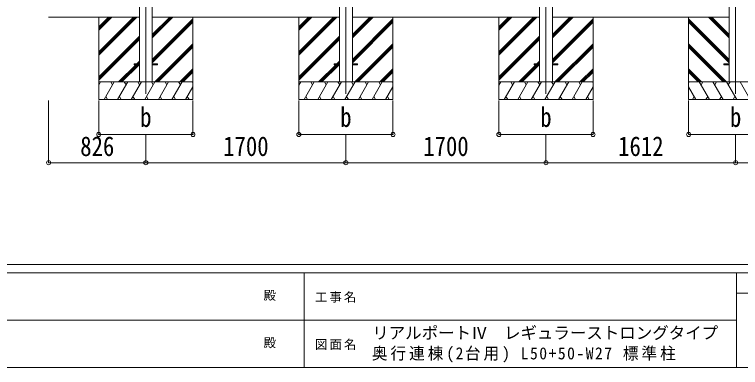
# Model space of a CAD drawing. Units: millimetres at full size, sheet at 1:35. Extents: x -9783 to 9892, y -6828 to 6752.
# Drawn here: x -2931 to 3238, y -6828 to -3830 of the extents above; entities that cross this region are included whole.
import ezdxf
from ezdxf.enums import TextEntityAlignment as Align

# ---------------------------------------------------------------- set-up
doc = ezdxf.new("R2010")
doc.units = ezdxf.units.MM
doc.header["$LTSCALE"] = 35
doc.header["$PDMODE"] = 32
doc.header["$PDSIZE"] = 35
for name, color, linetype, lineweight in [('0-0_0', 7, 'Continuous', 9), ('0-1_本体', 4, 'Continuous', 9), ('0-2_部品', 7, 'Continuous', 9), ('0-8_PARTS2', 2, 'Continuous', 9), ('0-A_寸法', 6, 'Continuous', 9), ('F-0_240', 7, 'Continuous', 9)]:
    doc.layers.add(name, color=color, linetype=linetype, lineweight=lineweight)
doc.styles.add('ＭＳ ゴシック', font='')
doc.styles.get('ＭＳ ゴシック').set_extended_font_data('MS Gothic')

msp = doc.modelspace()

# ---------------------------------------------------------------- linework, layer by layer
at = {"layer": '0-0_0'}
for p, q in [((-2640.78, -3852.78), (-1869.78, -3852.78)), ((-2214.78, -3852.78), (-2214.78, -4552.78)), ((-2214.78, -4146.96), (-1920.6, -3852.78)), ((-2214.78, -4161.1), (-1906.46, -3852.78)), ((-2214.78, -4175.24), (-1892.32, -3852.78)), ((-2214.78, -3963.11), (-2104.45, -3852.78)), ((-2214.78, -3948.97), (-2118.59, -3852.78)), ((-2214.78, -3934.83), (-2132.74, -3852.78)), ((-1759.78, -3852.78), (-169.78, -3852.78)), ((-1759.78, -4028.61), (-1583.95, -3852.78)), ((-1759.78, -4014.47), (-1598.09, -3852.78)), ((-1759.78, -4000.33), (-1612.24, -3852.78)), ((-1759.78, -4212.46), (-1414.78, -3867.46)), ((-1759.78, -4226.6), (-1414.78, -3881.6)), ((-1414.78, -3852.78), (-1414.78, -4552.78)), ((-514.78, -3852.78), (-514.78, -4552.78)), ((-514.78, -4146.96), (-220.6, -3852.78)), ((-514.78, -4161.1), (-206.46, -3852.78)), ((-514.78, -4175.24), (-192.32, -3852.78)), ((-514.78, -3963.11), (-404.45, -3852.78)), ((-514.78, -3948.97), (-418.59, -3852.78)), ((-514.78, -3934.83), (-432.74, -3852.78)), ((-59.78, -3852.78), (1530.22, -3852.78)), ((-59.78, -4028.61), (116.05, -3852.78)), ((-59.78, -4014.47), (101.91, -3852.78)), ((-59.78, -4000.33), (87.76, -3852.78)), ((-59.78, -4212.46), (285.22, -3867.46)), ((-59.78, -4226.6), (285.22, -3881.6)), ((285.22, -3852.78), (285.22, -4552.78)), ((1185.22, -3852.78), (1185.22, -4552.78)), ((1185.22, -4146.96), (1479.4, -3852.78)), ((1185.22, -4161.1), (1493.54, -3852.78)), ((1185.22, -4175.24), (1507.68, -3852.78)), ((1185.22, -3963.11), (1295.55, -3852.78)), ((1185.22, -3948.97), (1281.41, -3852.78)), ((1185.22, -3934.83), (1267.26, -3852.78)), ((1640.22, -3852.78), (2411.22, -3852.78)), ((1640.22, -4028.61), (1816.05, -3852.78)), ((1640.22, -4014.47), (1801.91, -3852.78)), ((1640.22, -4000.33), (1787.76, -3852.78)), ((1640.22, -4212.46), (1985.22, -3867.46)), ((1640.22, -4226.6), (1985.22, -3881.6)), ((1985.22, -3852.78), (1985.22, -4552.78)), ((3142.22, -3852.78), (2371.22, -3852.78)), ((2797.22, -3852.78), (2797.22, -4552.78)), ((3142.22, -4212.46), (2797.22, -3867.46)), ((3142.22, -4226.6), (2797.22, -3881.6)), ((3142.22, -4028.61), (2966.38, -3852.78)), ((3142.22, -4014.47), (2980.53, -3852.78)), ((3142.22, -4000.33), (2994.67, -3852.78)), ((-1759.78, -4240.74), (-1414.78, -3895.75)), ((-59.78, -4240.74), (285.22, -3895.75)), ((1640.22, -4240.74), (1985.22, -3895.75)), ((3142.22, -4240.74), (2797.22, -3895.75)), ((-2214.78, -4359.09), (-1869.78, -4014.09)), ((-2214.78, -4373.23), (-1869.78, -4028.23)), ((-2214.78, -4387.38), (-1869.78, -4042.38)), ((-514.78, -4359.09), (-169.78, -4014.09)), ((-514.78, -4373.23), (-169.78, -4028.23)), ((-514.78, -4387.38), (-169.78, -4042.38)), ((1185.22, -4359.09), (1530.22, -4014.09)), ((1185.22, -4373.23), (1530.22, -4028.23)), ((1185.22, -4387.38), (1530.22, -4042.38)), ((-1737.98, -4402.78), (-1414.78, -4079.59)), ((-1723.83, -4402.78), (-1414.78, -4093.73)), ((-1709.69, -4402.78), (-1414.78, -4107.88)), ((-37.98, -4402.78), (285.22, -4079.59)), ((-23.83, -4402.78), (285.22, -4093.73)), ((-9.69, -4402.78), (285.22, -4107.88)), ((1662.02, -4402.78), (1985.22, -4079.59)), ((1676.17, -4402.78), (1985.22, -4093.73)), ((1690.31, -4402.78), (1985.22, -4107.88)), ((3120.41, -4402.78), (2797.22, -4079.59)), ((3106.27, -4402.78), (2797.22, -4093.73)), ((3092.12, -4402.78), (2797.22, -4107.88)), ((-1891.84, -4248.28), (-1869.78, -4226.22)), ((-1877.7, -4248.28), (-1869.78, -4240.37)), ((-191.84, -4248.28), (-169.78, -4226.22)), ((-177.7, -4248.28), (-169.78, -4240.37)), ((1508.16, -4248.28), (1530.22, -4226.22)), ((1522.3, -4248.28), (1530.22, -4240.37)), ((-2046.34, -4402.78), (-1900.84, -4257.28)), ((-2032.2, -4402.78), (-1886.7, -4257.28)), ((-2018.06, -4402.78), (-1872.56, -4257.28)), ((-1525.84, -4402.78), (-1414.78, -4291.72)), ((-1511.7, -4402.78), (-1414.78, -4305.87)), ((-346.34, -4402.78), (-200.84, -4257.28)), ((-332.2, -4402.78), (-186.7, -4257.28)), ((-318.06, -4402.78), (-172.56, -4257.28)), ((174.16, -4402.78), (285.22, -4291.72)), ((188.3, -4402.78), (285.22, -4305.87)), ((1353.66, -4402.78), (1499.16, -4257.28)), ((1367.8, -4402.78), (1513.3, -4257.28)), ((1381.94, -4402.78), (1527.44, -4257.28)), ((1874.16, -4402.78), (1985.22, -4291.72)), ((1888.3, -4402.78), (1985.22, -4305.87)), ((2908.27, -4402.78), (2797.22, -4291.72)), ((2894.13, -4402.78), (2797.22, -4305.87)), ((-1497.56, -4402.78), (-1414.78, -4320.01)), ((202.44, -4402.78), (285.22, -4320.01)), ((1902.44, -4402.78), (1985.22, -4320.01)), ((2879.99, -4402.78), (2797.22, -4320.01)), ((-1414.78, -4402.78), (-2214.78, -4402.78)), ((-2214.78, -4430.28), (-2198.91, -4402.78)), ((-2170.04, -4552.78), (-2083.44, -4402.78)), ((-2098.44, -4428.76), (-2113.44, -4402.78)), ((-2054.57, -4552.78), (-1967.96, -4402.78)), ((-1982.97, -4428.76), (-1997.97, -4402.78)), ((-1939.1, -4552.78), (-1852.5, -4402.78)), ((-1867.5, -4428.76), (-1882.5, -4402.78)), ((-1823.63, -4552.78), (-1737.02, -4402.78)), ((-1752.03, -4428.76), (-1767.03, -4402.78)), ((-1708.16, -4552.78), (-1621.55, -4402.78)), ((-1636.56, -4428.76), (-1651.56, -4402.78)), ((-1592.69, -4552.78), (-1506.08, -4402.78)), ((-1536.08, -4402.78), (-1521.08, -4428.76)), ((-1420.62, -4402.78), (-1414.78, -4412.88)), ((285.22, -4402.78), (-514.78, -4402.78)), ((-514.78, -4430.28), (-498.91, -4402.78)), ((-470.04, -4552.78), (-383.44, -4402.78)), ((-398.44, -4428.76), (-413.44, -4402.78)), ((-354.57, -4552.78), (-267.96, -4402.78)), ((-282.97, -4428.76), (-297.97, -4402.78)), ((-239.1, -4552.78), (-152.5, -4402.78)), ((-167.5, -4428.76), (-182.5, -4402.78)), ((-123.63, -4552.78), (-37.02, -4402.78)), ((-52.03, -4428.76), (-67.03, -4402.78)), ((-8.16, -4552.78), (78.45, -4402.78)), ((63.44, -4428.76), (48.44, -4402.78)), ((107.31, -4552.78), (193.92, -4402.78)), ((163.92, -4402.78), (178.92, -4428.76)), ((279.38, -4402.78), (285.22, -4412.88)), ((1985.22, -4402.78), (1185.22, -4402.78)), ((1185.22, -4430.28), (1201.09, -4402.78)), ((1229.96, -4552.78), (1316.56, -4402.78)), ((1301.56, -4428.76), (1286.56, -4402.78)), ((1345.43, -4552.78), (1432.04, -4402.78)), ((1417.03, -4428.76), (1402.03, -4402.78)), ((1460.9, -4552.78), (1547.5, -4402.78)), ((1532.5, -4428.76), (1517.5, -4402.78)), ((1576.37, -4552.78), (1662.98, -4402.78)), ((1647.97, -4428.76), (1632.97, -4402.78)), ((1691.84, -4552.78), (1778.45, -4402.78)), ((1763.44, -4428.76), (1748.44, -4402.78)), ((1807.31, -4552.78), (1893.92, -4402.78)), ((1863.92, -4402.78), (1878.92, -4428.76)), ((1979.38, -4402.78), (1985.22, -4412.88)), ((2797.22, -4402.78), (3597.22, -4402.78)), ((2803.05, -4402.78), (2797.22, -4412.88)), ((2975.12, -4552.78), (2888.52, -4402.78)), ((2918.52, -4402.78), (2903.52, -4428.76)), ((3090.59, -4552.78), (3003.99, -4402.78)), ((3018.99, -4428.76), (3033.99, -4402.78)), ((3206.06, -4552.78), (3119.46, -4402.78)), ((3134.46, -4428.76), (3149.46, -4402.78)), ((3321.53, -4552.78), (3234.93, -4402.78)), ((-1477.22, -4552.78), (-1414.78, -4444.64)), ((222.78, -4552.78), (285.22, -4444.64)), ((1922.78, -4552.78), (1985.22, -4444.64)), ((2859.65, -4552.78), (2797.22, -4444.64)), ((-2214.78, -4552.78), (-1414.78, -4552.78)), ((-2155.04, -4526.8), (-2140.04, -4552.78)), ((-2039.57, -4526.8), (-2024.57, -4552.78)), ((-1924.1, -4526.8), (-1909.1, -4552.78)), ((-1808.63, -4526.8), (-1793.63, -4552.78)), ((-1693.16, -4526.8), (-1678.16, -4552.78)), ((-1577.69, -4526.8), (-1562.69, -4552.78)), ((-1462.22, -4526.8), (-1447.22, -4552.78)), ((-514.78, -4552.78), (285.22, -4552.78)), ((-455.04, -4526.8), (-440.04, -4552.78)), ((-339.57, -4526.8), (-324.57, -4552.78)), ((-224.1, -4526.8), (-209.1, -4552.78)), ((-108.63, -4526.8), (-93.63, -4552.78)), ((6.84, -4526.8), (21.84, -4552.78)), ((122.31, -4526.8), (137.31, -4552.78)), ((237.78, -4526.8), (252.78, -4552.78)), ((1185.22, -4552.78), (1985.22, -4552.78)), ((1244.96, -4526.8), (1259.96, -4552.78)), ((1360.43, -4526.8), (1375.43, -4552.78)), ((1475.9, -4526.8), (1490.9, -4552.78)), ((1591.37, -4526.8), (1606.37, -4552.78)), ((1706.84, -4526.8), (1721.84, -4552.78)), ((1822.31, -4526.8), (1837.31, -4552.78)), ((1937.78, -4526.8), (1952.78, -4552.78)), ((3597.22, -4552.78), (2797.22, -4552.78)), ((2844.65, -4526.8), (2829.65, -4552.78)), ((2960.12, -4526.8), (2945.12, -4552.78)), ((3075.59, -4526.8), (3060.59, -4552.78)), ((3191.06, -4526.8), (3176.06, -4552.78))]:
    msp.add_line(p, q, dxfattribs=at)
at = {"layer": '0-1_本体'}
for p, q in [((-1869.78, -1522.77), (-1869.78, -4402.77)), ((-1759.78, -1522.77), (-1759.78, -4402.77)), ((-169.78, -1522.77), (-169.78, -4402.77)), ((-59.78, -1522.77), (-59.78, -4402.77)), ((1530.22, -1522.77), (1530.22, -4402.77)), ((1640.22, -1522.77), (1640.22, -4402.77)), ((3142.22, -1522.77), (3142.22, -4402.77))]:
    msp.add_line(p, q, dxfattribs=at)
at = {"layer": '0-2_部品', "color": 4}
for p, q in [((-1914.78, -4248.27), (-1914.78, -4257.27)), ((-1869.78, -4248.27), (-1914.78, -4248.27)), ((-1714.78, -4248.27), (-1759.78, -4248.27)), ((-1714.78, -4248.27), (-1714.78, -4257.27)), ((-214.78, -4248.27), (-214.78, -4257.27)), ((-169.78, -4248.27), (-214.78, -4248.27)), ((-14.78, -4248.27), (-59.78, -4248.27)), ((-14.78, -4248.27), (-14.78, -4257.27)), ((1485.22, -4248.27), (1485.22, -4257.27)), ((1530.22, -4248.27), (1485.22, -4248.27)), ((1685.22, -4248.27), (1640.22, -4248.27)), ((1685.22, -4248.27), (1685.22, -4257.27)), ((3097.22, -4248.27), (3097.22, -4257.27)), ((3097.22, -4248.27), (3142.22, -4248.27)), ((-1869.78, -4257.27), (-1914.78, -4257.27)), ((-1714.78, -4257.27), (-1759.78, -4257.27)), ((-169.78, -4257.27), (-214.78, -4257.27)), ((-14.78, -4257.27), (-59.78, -4257.27)), ((1530.22, -4257.27), (1485.22, -4257.27)), ((1685.22, -4257.27), (1640.22, -4257.27)), ((3097.22, -4257.27), (3142.22, -4257.27))]:
    msp.add_line(p, q, dxfattribs=at)
at = {"layer": '0-8_PARTS2'}
for p, q in [((-1814.78, -1556.64), (-1814.78, -4502.78)), ((-114.78, -1556.64), (-114.78, -4502.78)), ((1585.22, -1556.64), (1585.22, -4502.78)), ((3197.22, -1556.64), (3197.22, -4502.78))]:
    msp.add_line(p, q, dxfattribs=at)
at = {"layer": '0-A_寸法'}
for p, q in [((-2640.78, -5089.15), (-2640.78, -4560.2)), ((-2214.78, -4849.17), (-2214.78, -4560.2)), ((-1414.78, -4849.17), (-1414.78, -4560.2)), ((-514.78, -4849.17), (-514.78, -4560.2)), ((285.22, -4849.17), (285.22, -4560.2)), ((1185.22, -4849.17), (1185.22, -4560.2)), ((1985.22, -4849.17), (1985.22, -4560.2)), ((2797.22, -4849.17), (2797.22, -4560.2)), ((-2214.78, -4849.17), (-1414.78, -4849.17)), ((-1814.78, -5089.15), (-1814.78, -4849.17)), ((-514.78, -4849.17), (285.22, -4849.17)), ((-114.78, -5089.15), (-114.78, -4849.17)), ((1185.22, -4849.17), (1985.22, -4849.17)), ((1585.22, -5089.15), (1585.22, -4849.17)), ((3597.22, -4849.17), (2797.22, -4849.17)), ((3197.22, -5089.15), (3197.22, -4849.17)), ((-2640.78, -5089.15), (-1814.78, -5089.15)), ((-1814.78, -5089.15), (-114.78, -5089.15)), ((1585.22, -5089.15), (-114.78, -5089.15)), ((1585.22, -5089.15), (3197.22, -5089.15)), ((3197.22, -5089.15), (4897.22, -5089.15))]:
    msp.add_line(p, q, dxfattribs=at)
for p in [(-2214.78, -4849.17), (-1414.78, -4849.17), (-514.78, -4849.17), (285.22, -4849.17), (1185.22, -4849.17), (1985.22, -4849.17), (2797.22, -4849.17), (-2640.78, -5089.15), (-1814.78, -5089.15), (-114.78, -5089.15), (1585.22, -5089.15), (3197.22, -5089.15)]:
    msp.add_point(p, dxfattribs=at)
at = {"layer": 'F-0_240', "color": 5}
for p, q in [((-9783.03, -5953.1), (9396.97, -5953.1)), ((-9783.03, -6023.1), (6285.75, -6023.1)), ((-469.25, -6023.1), (-469.25, -6828.1)), ((3205.75, -6023.1), (3205.75, -6828.1)), ((3205.75, -6198.1), (5305.75, -6198.1)), ((-3969.25, -6425.6), (3205.75, -6425.6)), ((-9783.03, -6828.1), (9396.97, -6828.1))]:
    msp.add_line(p, q, dxfattribs=at)

# ---------------------------------------------------------------- texts
at = {"layer": '0-A_寸法', "color": 7, "style": 'ＭＳ ゴシック', "width": 0.85}
for s, p in [('b', (-1862.91, -4834.79)), ('b', (-162.91, -4834.79)), ('b', (1537.09, -4834.79)), ('b', (3149.09, -4834.79)), ('826', (-2372.16, -5082.15)), ('1700', (-1157.28, -5082.15)), ('1700', (542.72, -5082.15)), ('1612', (2198.72, -5082.15))]:
    msp.add_text(s, height=166.8, dxfattribs=at).set_placement(p, align=Align.BOTTOM_LEFT)
at = {"layer": 'F-0_240', "style": 'ＭＳ ゴシック'}
for s, height, p in [('殿', 76.98, (-814.24, -6276.85)), ('リアルポートⅣ\u3000レギュラーストロングタイプ', 102.6, (109.35, -6616.22)), ('殿', 76.98, (-814.24, -6679.35))]:
    msp.add_text(s, height=height, dxfattribs=at).set_placement(p, align=Align.BOTTOM_LEFT)
at = {"layer": 'F-0_240', "attachment_point": 7, "style": 'ＭＳ ゴシック'}
for s, insert, char_height in [('\\T1.17;工事名', (-376.96, -6276.85), 76.98), ('\\T1.17;図面名', (-376.96, -6679.35), 76.98), ('\\T1.19;\\W0.95;奥行連棟(2台用)\\~L50+50-W27\\~標準柱', (105.77, -6786.55), 102.6)]:
    msp.add_mtext(s, dxfattribs=dict(at, insert=insert, char_height=char_height))

doc.saveas('drawing.dxf')
